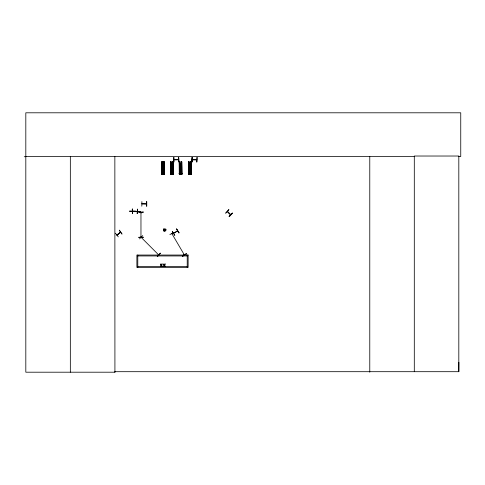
<?xml version="1.0" encoding="UTF-8"?>
<svg xmlns="http://www.w3.org/2000/svg" width="485" height="485" viewBox="0 0 485 485"><rect width="100%" height="100%" fill="white"/><g stroke="black" fill="none" stroke-linecap="round" stroke-linejoin="round"><path stroke-width="0.73" d="M458.483 156.528L460.75 156.528L460.75 112.799L25.814 112.799L25.814 372.201L114.921 372.201L114.86 371.692L458.816 371.692L458.883 362.313M116.83 234.97L117.388 234.801M120.48 232.115L120.28 232.539M120.535 232.339L116.891 234.892M120.577 232.285L116.952 235.11L120.613 232.279M158.662 254.867L158.51 254.425M158.292 254.51L158.771 254.758M227.368 211.63L227.811 211.781M230.448 214.382L230.69 214.661L227.447 211.418M140.965 237.171L140.965 212.351M164.548 230.836L164.591 229.938L165.318 230.551L165.464 229.744L164.409 229.247L163.875 229.878L164.16 230.654L165.318 230.551M164.833 229.211L164.712 229.896L165.221 229.393M141.129 212.866L141.129 212.351M163.002 173.848L163.287 174.327M163.287 174.357L162.942 174.357M230.575 214.77L227.332 211.527M184.355 254.91L171.805 233.503M171.975 233.885L171.969 233.418M184.336 254.849L183.954 254.546L184.173 254.989M172.011 173.866L171.69 173.836M189.999 173.86L189.653 173.836M132.544 211.308L133.06 211.466L132.55 211.466M141.893 203.821L146.428 204.033M174.006 159.626L174.521 159.626M178.122 159.838L178.638 159.626L174.018 159.814M196.795 159.626L192.175 159.601L192.581 159.838M132.593 211.308L137.122 211.454M174.054 159.626L178.577 159.607M196.376 159.601L196.734 159.808M164.16 230.654L164.603 230.126M142.748 235.571L139.541 238.911M141.475 237.686L141.256 237.244M232.327 213.133L229.211 216.571L232.309 213.109M229.078 216.431L232.351 213.157M229.199 216.552L232.473 213.279M177.637 231.102L173.6 233.188L177.552 230.89M118.304 236.856L115.43 233.224M164.664 230.151L165.5 230.169M169.859 234.607L173.873 232.291M182.299 256.153L186.319 253.837M179.038 232.818L176.504 228.932L179.02 232.83M174.8 235.267L172.278 231.369L174.745 235.298M141.129 237.171L141.147 236.668L140.947 237.104M163.912 230.302L164.567 230.066M164.815 229.981L165.464 229.744M136.764 211.254C138.334 212.266 125.924 211.078 137.134 211.436M180.493 174.345L180.766 174.357M189.702 174.345L189.92 173.745M158.601 254.837L141.147 237.353L141.444 237.65M163.518 161.948L164.336 161.935M172.278 161.948L173.09 161.935L173.224 174.491L170.55 174.527L170.411 161.978L172.909 161.948L173.042 174.491M181.845 161.935L179.165 161.978L179.304 174.527L181.984 174.491L181.79 161.935M191.054 161.935L188.374 161.978L188.507 174.527L191.187 174.491L190.993 161.935M161.851 163.251L164.166 163.221M170.605 163.251L172.921 163.221M179.359 163.251L181.681 163.221M188.568 163.251L190.884 163.221M161.857 164.1L164.179 164.075M170.617 164.1L172.933 164.075M179.371 164.1L181.687 164.075M188.574 164.1L190.896 164.075M161.875 165.373L164.191 165.349M170.629 165.373L172.945 165.349M179.383 165.373L181.699 165.349M188.592 165.373L190.908 165.349M161.881 166.507L164.203 166.476M170.635 166.507L172.957 166.476M179.395 166.507L181.711 166.476M188.598 166.507L190.914 166.476M161.899 167.78L164.215 167.755M170.653 167.78L172.969 167.755M179.408 167.78L181.723 167.755M188.61 167.78L190.932 167.755M161.96 173.242L164.276 173.218M170.714 173.242L173.03 173.218M179.468 173.242L181.784 173.218M188.677 173.242L190.993 173.218M161.578 173.612L164.664 173.581M161.578 173.709L164.67 173.678M170.332 173.612L173.424 173.581M162.936 173.836L163.16 173.745M170.332 173.709L173.424 173.678M179.086 173.612L182.178 173.581M179.086 173.709L182.178 173.678M188.295 173.612L191.381 173.581M180.45 173.836L180.711 173.745M188.295 173.709L191.381 173.678M172.066 174.376L171.696 174.357L172.048 174.327L171.835 173.812M164.288 174.491L164.172 161.941L161.657 161.978L161.79 174.527L164.47 174.491L164.324 161.935L164.415 174.491M132.278 209.071L132.563 213.703L132.296 209.071M137.194 213.673L137.425 209.035L137.231 213.673M138.728 237.25L143.366 237.153M138.728 237.42L143.366 237.389M24.25 156.71L25.814 156.703M25.814 156.528L414.299 156.528M173.745 157.389L173.769 162.026M178.638 157.389L178.898 162.026L178.704 157.389M175.03 159.771L177.692 159.771M193.188 159.771L195.849 159.771M192.206 159.789L196.795 159.789M141.893 201.584L141.826 206.222M146.525 201.584L146.591 206.222M141.935 203.821L146.525 203.821M132.641 211.49L140.414 211.387L133.872 211.436M137.782 255.953L187.222 255.953M137.782 266.514L187.222 266.514M137.085 211.23L136.812 211.387M180.778 174.291L180.547 173.745M163.875 229.878L164.56 229.999M140.971 212.866L140.965 212.4M164.057 229.496L164.591 229.938M228.071 212.242L229.957 214.121M171.829 233.54L172.187 233.8M176.522 228.92L178.838 232.933M164.409 229.247L164.645 229.902M164.736 230.145L164.973 230.799M190.866 161.941L191.005 174.491L190.847 161.941M190.702 163.415L190.744 166.373M190.811 167.846L190.823 174.491M190.647 166.373L190.605 163.421L190.593 166.373M190.654 167.846L190.726 173.757M190.611 167.852L190.666 173.018M190.441 161.941L190.55 174.497M190.308 163.421L190.344 166.373M190.356 167.852L190.417 173.024M190.265 163.421L190.284 166.373M190.314 167.852L190.356 173.024M190.199 174.503L189.496 174.509M189.205 163.445L189.223 166.397M189.296 173.042L189.253 167.877L189.253 173.042M189.144 163.445L189.18 166.397M189.004 161.972L189.162 174.521M188.932 166.404L188.883 161.972L188.944 173.048M188.944 167.877L188.998 173.048M188.683 161.972L188.871 174.527M181.499 163.415L181.542 166.373M181.548 167.846L181.62 174.491M181.402 163.421L181.445 166.373L181.354 163.421M181.457 167.846L181.511 173.757M181.402 167.852L181.457 173.018M181.232 161.941L181.348 174.497M181.105 163.421L181.135 166.373M181.208 173.024L181.154 167.852L181.154 173.024M181.057 163.421L181.081 166.373M180.996 174.503L180.287 174.509M179.996 163.445L180.02 166.397M180.044 167.877L180.093 173.042L179.99 167.877M179.941 163.445L179.971 166.397M179.796 161.972L179.959 174.521M179.674 161.972L179.723 166.404M179.741 167.877L179.796 173.048M179.632 161.972L179.735 173.048M179.474 161.972L179.668 174.527M179.347 161.972L179.48 174.527L179.323 161.972M173.078 161.935L173.169 174.491M172.799 163.415L172.83 166.373M172.848 167.846L172.921 174.491M172.745 163.415L172.787 166.373M172.787 167.846L172.866 174.491M172.654 163.421L172.63 166.373M172.648 167.852L172.757 173.757M172.618 174.497L172.478 161.941L172.569 174.497M172.302 163.421L172.381 166.373M172.351 167.852L172.393 173.024M172.242 174.503L171.532 174.509M171.187 163.445L171.266 166.397M171.235 167.877L171.344 173.042M170.859 161.972L171.041 173.048M170.775 161.972L170.902 174.527L170.72 161.972M170.593 161.972L170.726 174.527M170.471 161.978L170.605 174.527M164.075 166.373L164.027 161.941L164.021 166.373M164.154 173.757L164.094 167.846L164.106 174.491M163.827 161.941L163.924 166.373M163.936 167.846L164.015 173.757M163.536 163.421L163.578 166.373M163.639 167.852L163.651 173.024M163.487 174.503L162.778 174.509M162.433 163.445L162.505 166.397M162.523 167.877L162.536 173.042M162.287 161.972L162.445 174.521M162.263 161.972L162.402 174.521M162.117 161.972L162.233 173.788M162.02 161.972L162.148 174.527M161.966 161.972L162.099 174.527M161.814 161.972L161.996 174.527M161.711 161.978L161.802 174.527M141.129 212.4L141.129 212.818M132.502 209.071L132.532 213.703M458.816 371.692L458.816 156.024L414.299 156.024L414.299 371.692M369.776 156.528L369.776 372.201M192.127 157.389L192.096 162.026M187.222 255.049L187.222 267.411M173.939 157.389L173.939 162.026M146.761 201.584L146.761 206.222M137.782 255.049L137.782 267.411M114.854 156.528L114.921 372.201M70.337 156.528L70.337 372.201M162.548 167.004C163.202 168.962 164.063 165.597 162.548 167.004M171.302 167.004C171.957 168.962 172.818 165.597 171.302 167.004M180.062 167.004C180.711 168.962 181.572 165.597 180.062 167.004M189.265 167.004C189.92 168.962 190.781 165.597 189.265 167.004M161.935 263.967L161.341 264.931L160.383 263.967L161.141 265.192L160.365 266.417L161.323 265.434L162.293 266.417L161.523 265.174L162.287 263.967L161.935 263.967M164.942 263.967L164.348 264.931L163.39 263.967L164.148 265.192L163.372 266.417L164.33 265.434L165.3 266.417L164.53 265.174L165.3 263.967L164.942 263.967M160.347 253.164L157.273 256.644L160.347 253.164M163.7 228.956C162.378 234.928 169.774 228.089 163.7 228.956M228.847 209.653L225.749 213.109L228.847 209.653M119.31 230.193L121.965 234L119.31 230.193M186.282 253.782L182.415 256.347L186.282 253.782M143.36 212.103L138.728 212.363L143.36 212.078M192.157 157.389L191.902 162.026L192.151 157.389M197.055 157.389L196.825 162.026L197.055 157.389M135.661 211.181L129.392 211.181L135.661 211.23M188.125 255.049L136.879 255.049L136.879 267.411L188.125 267.411L188.125 255.049M188.713 174.527L188.556 161.972L188.665 174.527M181.82 174.491L181.687 161.941L181.802 174.491M171.199 174.521L171.066 161.972L171.181 174.521M163.857 174.497L163.7 161.941L163.815 174.497"/></g></svg>
